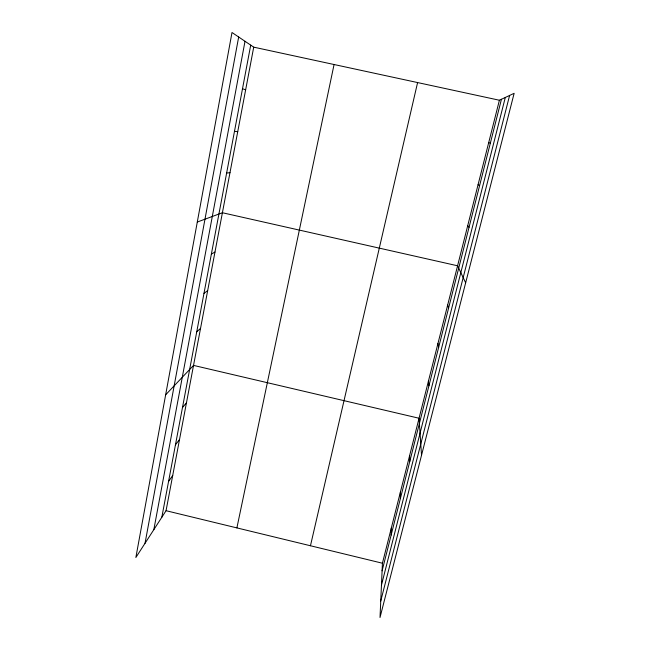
<?xml version="1.0" encoding="UTF-8"?>
<svg xmlns="http://www.w3.org/2000/svg" width="650" height="650" viewBox="0 0 650 650"><rect width="100%" height="100%" fill="white"/><g stroke="black" fill="none" stroke-linecap="round" stroke-linejoin="round"><path stroke-width="0.97" d="M400.368 498.623L400.376 492.18M391.137 535.096L391.316 528.052M499.403 100.238L382.428 563.225L380.014 617.5L514.142 93.308L499.403 100.238L253.719 47.157L232.001 32.5L135.858 557.505L166.051 510.705L253.719 47.157M145.031 543.294L238.672 37.001M153.831 529.653L245.009 41.283M161.817 517.278L250.713 45.126M236.893 527.898L334.067 64.513M310.456 545.756L417.593 82.566M382.094 570.838L501.442 99.279M381.452 585.179L505.302 97.459M380.746 601.006L509.608 95.436M168.561 481.439L172.721 475.442M175.443 444.876L179.522 439.481M182.471 407.574L186.461 402.805M165.661 394.802L193.537 365.398L419.055 418.251L421.525 455.276M196.731 331.809L200.541 328.364M203.978 293.345L207.683 290.582M211.364 254.093L214.971 252.054M197.291 222.04L222.406 212.737L457.576 265.785L465.652 282.799M226.606 173.127L229.994 172.616M488.613 142.943L490.409 142.87M234.471 131.365L237.738 131.666M166.051 510.705L382.428 563.225M242.507 88.709L245.643 89.854M478.051 184.746L479.611 185.526M467.707 225.688L469.048 227.273M447.655 305.061L448.573 308.173M437.929 343.549L438.644 347.376M428.399 381.274L428.927 385.783M409.622 455.585L409.784 461.411"/></g></svg>
